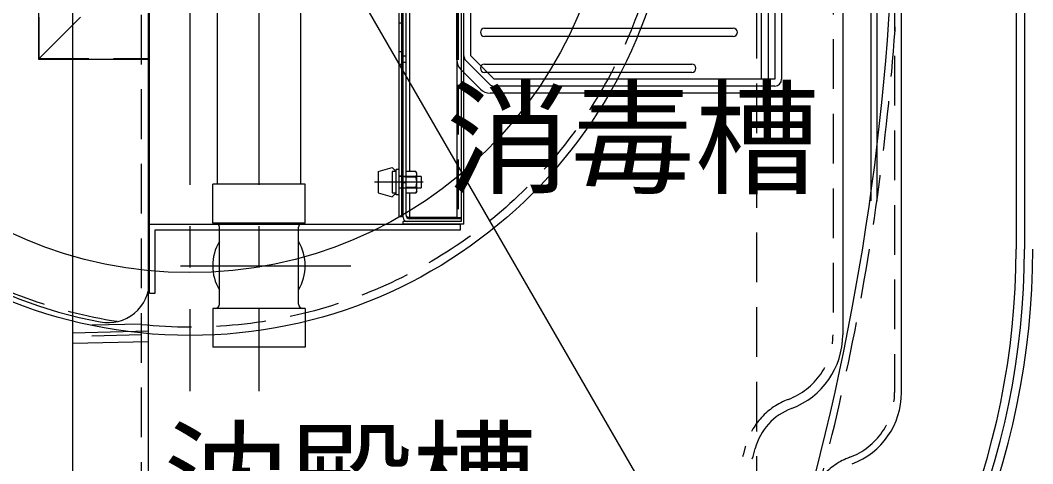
# Model space of a CAD drawing. Units: millimetres, scale not verified. Extents: x -22401 to 8910, y -6308 to 6308.
# Drawn here: x -3850 to -3117, y 617 to 938 of the extents above; entities that cross this region are included whole.
import ezdxf
from ezdxf.enums import TextEntityAlignment as Align

# ---------------------------------------------------------------- set-up
doc = ezdxf.new("R2010")
doc.units = ezdxf.units.MM
doc.header["$LTSCALE"] = 30
doc.linetypes.add('CHAIN1', pattern=[8, 5, -1, 1, -1])
doc.linetypes.add('DASHED1', pattern=[1.8, 1.2, -0.6])
for name, color, linetype, lineweight in [('0-2_空気管', 3, 'Continuous', 25), ('0-4_躯体', 3, 'Continuous', 25), ('0-5_機器', 3, 'Continuous', 25), ('0-6_文字', 3, 'Continuous', 25), ('0-9_水管', 3, 'Continuous', 25), ('0-B_0D', 3, 'Continuous', 25), ('0-D_08', 3, 'Continuous', 25)]:
    doc.layers.add(name, color=color, linetype=linetype, lineweight=lineweight)
doc.styles.add('ＭＳ ゴシック', font='')
doc.styles.get('ＭＳ ゴシック').set_extended_font_data('MS Gothic')

msp = doc.modelspace()

# ---------------------------------------------------------------- linework, layer by layer
at = {"layer": '0-2_空気管'}
for p, q in [((-3812.18, 1815.73), (-3812.18, 304.12)), ((-3757.18, 359.92), (-3757.18, 1759.93)), ((-3212.18, 668), (-3212.18, 1451.85)), ((-3254.72, 1409.92), (-3254.72, 709.93)), ((-3756.39, 748.66), (-3756.39, 1371.19)), ((-3129.18, 1347.92), (-3129.18, 771.92)), ((-3123.18, 1347.92), (-3123.18, 771.92)), ((-3234.14, 806.91), (-3234.14, 1312.94)), ((-3230.14, 1313.29), (-3230.14, 806.56)), ((-3812.18, 711.38), (-3757.18, 712.82)), ((-3757.18, 704.91), (-3812.18, 703.47))]:
    msp.add_line(p, q, dxfattribs=at)
at = {"layer": '0-2_空気管', "linetype": 'DASHED1'}
for p, q in [((-3762.18, 365.65), (-3762.18, 1754.2)), ((-3217.18, 1451.85), (-3217.18, 668)), ((-3261.72, 1409.92), (-3261.72, 709.93)), ((-3762.18, 717.69), (-3812.18, 716.38)), ((-3762.18, 709.78), (-3812.18, 708.47))]:
    msp.add_line(p, q, dxfattribs=at)
at = {"layer": '0-2_空気管', "linetype": 'CHAIN1'}
msp.add_line((-3727.18, 1448.54), (-3727.18, 668.97), dxfattribs=at)
at = {"layer": '0-2_空気管'}
for radius in [350.5, 305]:
    msp.add_circle((-3727.18, 1059.92), radius, dxfattribs=at)
at = {"layer": '0-2_空気管', "linetype": 'DASHED1'}
msp.add_circle((-3727.18, 1059.92), 344.5, dxfattribs=at)
at = {"layer": '0-2_空気管'}
for centre, radius, start, end in [((-3726.39, 1059.92), 347, 100.91, 259.09), ((-5017.18, 1059.92), 1800, 344.534, 0), ((-3679.18, 771.92), 556, 270, 0), ((-3679.18, 771.92), 562, 270, 0), ((-3679.18, 771.92), 550, 270, 0), ((-3786.39, 748.66), 30, 259.09, 0), ((-3311.72, 709.93), 57, 290.576, 0), ((-3267.18, 668), 55, 290.576, 0), ((-3276.58, 616.3), 43, 110.576, 164.784), ((-5061.72, 1101.85), 1807, 344.534, 344.784)]:
    msp.add_arc(centre, radius, start, end, dxfattribs=at)
at = {"layer": '0-2_空気管', "linetype": 'DASHED1'}
for centre, radius, start, end in [((-5017.18, 1059.92), 1805, 344.534, 0), ((-3311.72, 709.93), 50, 290.576, 0), ((-3267.18, 668), 50, 290.576, 0), ((-3276.58, 616.3), 50, 110.576, 164.784), ((-5061.72, 1101.85), 1800, 344.534, 344.784), ((-3232.03, 574.38), 50, 110.576, 164.784)]:
    msp.add_arc(centre, radius, start, end, dxfattribs=at)
at = {"layer": '0-4_躯体', "linetype": 'CHAIN1'}
for p, q in [((-3677.18, 1448.54), (-3677.18, 668.97)), ((-3733.91, 759.92), (-3610.69, 759.92))]:
    msp.add_line(p, q, dxfattribs=at)
at = {"layer": '0-4_躯体', "linetype": 'DASHED1'}
for p, q in [((-3836.39, 1209.92), (-3836.39, 909.92)), ((-3836.39, 909.92), (-3756.39, 909.92))]:
    msp.add_line(p, q, dxfattribs=at)
at = {"layer": '0-4_躯体'}
for p, q in [((-3707.18, 818.92), (-3707.18, 1000.92)), ((-3647.18, 1000.92), (-3647.18, 818.92)), ((-3806.39, 939.92), (-3836.78, 909.53)), ((-3643.67, 818.92), (-3710.68, 818.92)), ((-3710.68, 790.83), (-3710.68, 818.92)), ((-3643.67, 790.83), (-3643.67, 818.92)), ((-3643.67, 790.83), (-3710.68, 790.83)), ((-3705.78, 732.12), (-3705.78, 787.73)), ((-3648.57, 732.12), (-3648.57, 787.73)), ((-3710.68, 729.02), (-3710.68, 700.92)), ((-3643.67, 729.02), (-3710.68, 729.02)), ((-3643.67, 729.02), (-3643.67, 700.92)), ((-3643.67, 700.92), (-3710.68, 700.92))]:
    msp.add_line(p, q, dxfattribs=at)
msp.add_lwpolyline([(-3756.39, 1210.32), (-3836.78, 1210.32), (-3836.78, 909.53), (-3756.39, 909.53)], dxfattribs=at)
for centre, radius, start, end in [((-3708.88, 787.73), 3.1, 0, 90), ((-3645.47, 787.73), 3.1, 90, 180), ((-3677.18, 759.92), 33.5, 148.625, 211.375), ((-3677.18, 759.92), 33.5, 328.625, 31.375), ((-3708.88, 732.12), 3.1, 270, 0), ((-3645.47, 732.12), 3.1, 180, 270)]:
    msp.add_arc(centre, radius, start, end, dxfattribs=at)
at = {"layer": '0-5_機器', "color": 2, "linetype": 'DASHED1'}
msp.add_line((-3317.18, 1809.92), (-3317.18, 309.92), dxfattribs=at)
at = {"layer": '0-6_文字'}
msp.add_line((-3629.98, 999.79), (-3218.69, 287.41), dxfattribs=at)
at = {"layer": '0-9_水管'}
for p, q in [((-3313.63, 1144.92), (-3313.63, 894.92)), ((-3308.62, 1144.92), (-3308.62, 894.92)), ((-3298.93, 1144.92), (-3298.93, 894.92)), ((-3533.93, 909.07), (-3533.93, 1130.78)), ((-3523.93, 912), (-3523.93, 1127.85)), ((-3513.93, 931.92), (-3333.93, 931.92)), ((-3333.93, 925.92), (-3513.93, 925.92)), ((-3506.86, 894.92), (-3523.93, 912)), ((-3516.86, 887.85), (-3531, 902)), ((-3510.39, 891.39), (-3527.46, 908.46)), ((-3513.93, 905.92), (-3363.93, 905.92)), ((-3363.93, 899.92), (-3513.93, 899.92)), ((-3303.93, 889.92), (-3506.86, 889.92)), ((-3318.62, 884.92), (-3509.79, 884.92))]:
    msp.add_line(p, q, dxfattribs=at)
msp.add_lwpolyline([(-3303.93, 1144.92), (-3303.93, 894.92), (-3506.86, 894.92)], dxfattribs=at)
for centre, radius, start, end in [((-3513.93, 928.92), 3, 90, 270), ((-3333.93, 928.92), 3, 270, 90), ((-3523.93, 909.07), 10, 180, 225), ((-3523.93, 912), 5, 180, 225), ((-3513.93, 902.92), 3, 90, 270), ((-3363.93, 902.92), 3, 270, 90), ((-3318.62, 894.92), 10, 270, 0), ((-3303.93, 894.92), 5, 270, 0), ((-3509.79, 894.92), 10, 225, 270), ((-3506.86, 894.92), 5, 225, 270)]:
    msp.add_arc(centre, radius, start, end, dxfattribs=at)
msp.add_ellipse((-3313.63, 894.92), major_axis=(5.01, 0), ratio=0.99863, start_param=4.712389, end_param=6.283185, dxfattribs=at)
at = {"layer": '0-B_0D', "linetype": 'DASHED1'}
for p, q in [((-3532.93, 1268.92), (-3532.93, 791.92)), ((-3562.32, 824.42), (-3575.93, 824.42)), ((-3575.93, 816.42), (-3562.32, 816.42))]:
    msp.add_line(p, q, dxfattribs=at)
at = {"layer": '0-B_0D'}
for p, q in [((-3530.93, 1268.92), (-3530.93, 791.92)), ((-3575.93, 1265.42), (-3575.93, 795.42)), ((-3573.93, 1265.42), (-3573.93, 795.42)), ((-3572.93, 794.92), (-3572.93, 1265.92)), ((-3570.93, 1263.92), (-3570.93, 796.92)), ((-3533.93, 1266.92), (-3533.93, 793.92)), ((-3528.93, 789.92), (-3528.93, 1167.92)), ((-3567.93, 828.09), (-3567.93, 1052.92)), ((-3575.93, 935.78), (-3573.93, 935.78)), ((-3575.93, 915.06), (-3573.93, 915.06)), ((-3572.93, 911.92), (-3570.93, 911.92)), ((-3575.93, 905.78), (-3573.93, 905.78)), ((-3572.93, 907.28), (-3570.93, 907.28)), ((-3590.87, 828.09), (-3580.87, 831.09)), ((-3590.87, 828.09), (-3590.87, 812.76)), ((-3577.87, 828.09), (-3580.87, 831.09)), ((-3577.87, 828.09), (-3580.87, 828.09)), ((-3577.87, 811.32), (-3577.87, 829.52)), ((-3575.93, 829.52), (-3577.87, 829.52)), ((-3563.58, 828.09), (-3570.93, 828.09)), ((-3562.93, 826.96), (-3563.58, 828.09)), ((-3575.93, 825.06), (-3573.93, 825.06)), ((-3572.93, 824.57), (-3570.93, 824.57)), ((-3570.93, 824.26), (-3562.93, 824.26)), ((-3562.93, 813.89), (-3562.93, 826.96)), ((-3559.87, 824.42), (-3562.32, 824.42)), ((-3559.87, 824.42), (-3559.87, 816.42)), ((-3573.93, 820.42), (-3575.93, 820.42)), ((-3570.93, 819.92), (-3572.93, 819.92)), ((-3562.93, 816.59), (-3570.93, 816.59)), ((-3562.93, 813.89), (-3563.58, 812.76)), ((-3562.32, 816.42), (-3559.87, 816.42)), ((-3590.87, 812.76), (-3580.87, 809.76)), ((-3577.87, 812.76), (-3580.87, 809.76)), ((-3575.93, 811.32), (-3577.87, 811.32)), ((-3570.93, 812.76), (-3563.58, 812.76)), ((-3573.93, 795.42), (-3575.93, 795.42)), ((-3530.93, 791.92), (-3572.93, 791.92)), ((-3572.93, 789.92), (-3572.93, 791.92)), ((-3533.93, 794.89), (-3567.93, 794.89)), ((-3528.93, 789.92), (-3572.93, 789.92))]:
    msp.add_line(p, q, dxfattribs=at)
at = {"layer": '0-B_0D', "linetype": 'CHAIN1'}
msp.add_line((-3558.26, 820.42), (-3593.49, 820.42), dxfattribs=at)
at = {"layer": '0-B_0D'}
for points in [[(-3580.87, 828.09), (-3580.87, 812.76), (-3577.87, 812.76)], [(-3530.93, 793.92), (-3567.93, 793.92), (-3567.93, 812.76)]]:
    msp.add_lwpolyline(points, dxfattribs=at)
for centre, radius, start, end in [((-3566.06, 826.17), 3.13, 322.301, 37.699), ((-3574.48, 820.42), 11.56, 340.627, 19.373), ((-3566.06, 814.67), 3.13, 322.301, 37.699), ((-3569.93, 794.92), 3, 180, 270), ((-3567.93, 796.92), 3, 180, 270)]:
    msp.add_arc(centre, radius, start, end, dxfattribs=at)
for centre, ratio, start_param, end_param in [((-3567.93, 796.92), 0.676856, 6.283185, 7.853982), ((-3533.93, 794.92), 0.010189, 1.570796, 3.141593)]:
    msp.add_ellipse(centre, major_axis=(-3, 0), ratio=ratio, start_param=start_param, end_param=end_param, dxfattribs=at)
at = {"layer": '0-D_08'}
for p, q in [((-3756.39, 789.92), (-3531.39, 789.92)), ((-3756.39, 739.92), (-3756.39, 789.92)), ((-3752.39, 739.92), (-3752.39, 785.92)), ((-3756.39, 739.92), (-3752.39, 739.92))]:
    msp.add_line(p, q, dxfattribs=at)
msp.add_lwpolyline([(-3752.39, 785.92), (-3531.39, 785.92), (-3531.39, 789.92)], dxfattribs=at)

# ---------------------------------------------------------------- texts
at = {"layer": '0-6_文字', "color": 4, "style": 'ＭＳ ゴシック'}
for s, p in [('消毒槽', (-3541.78, 799.2)), ('沈殿槽', (-3746.53, 552.95))]:
    msp.add_text(s, height=65.98, dxfattribs=at).set_placement(p, align=Align.BOTTOM_LEFT)

doc.saveas('drawing.dxf')
